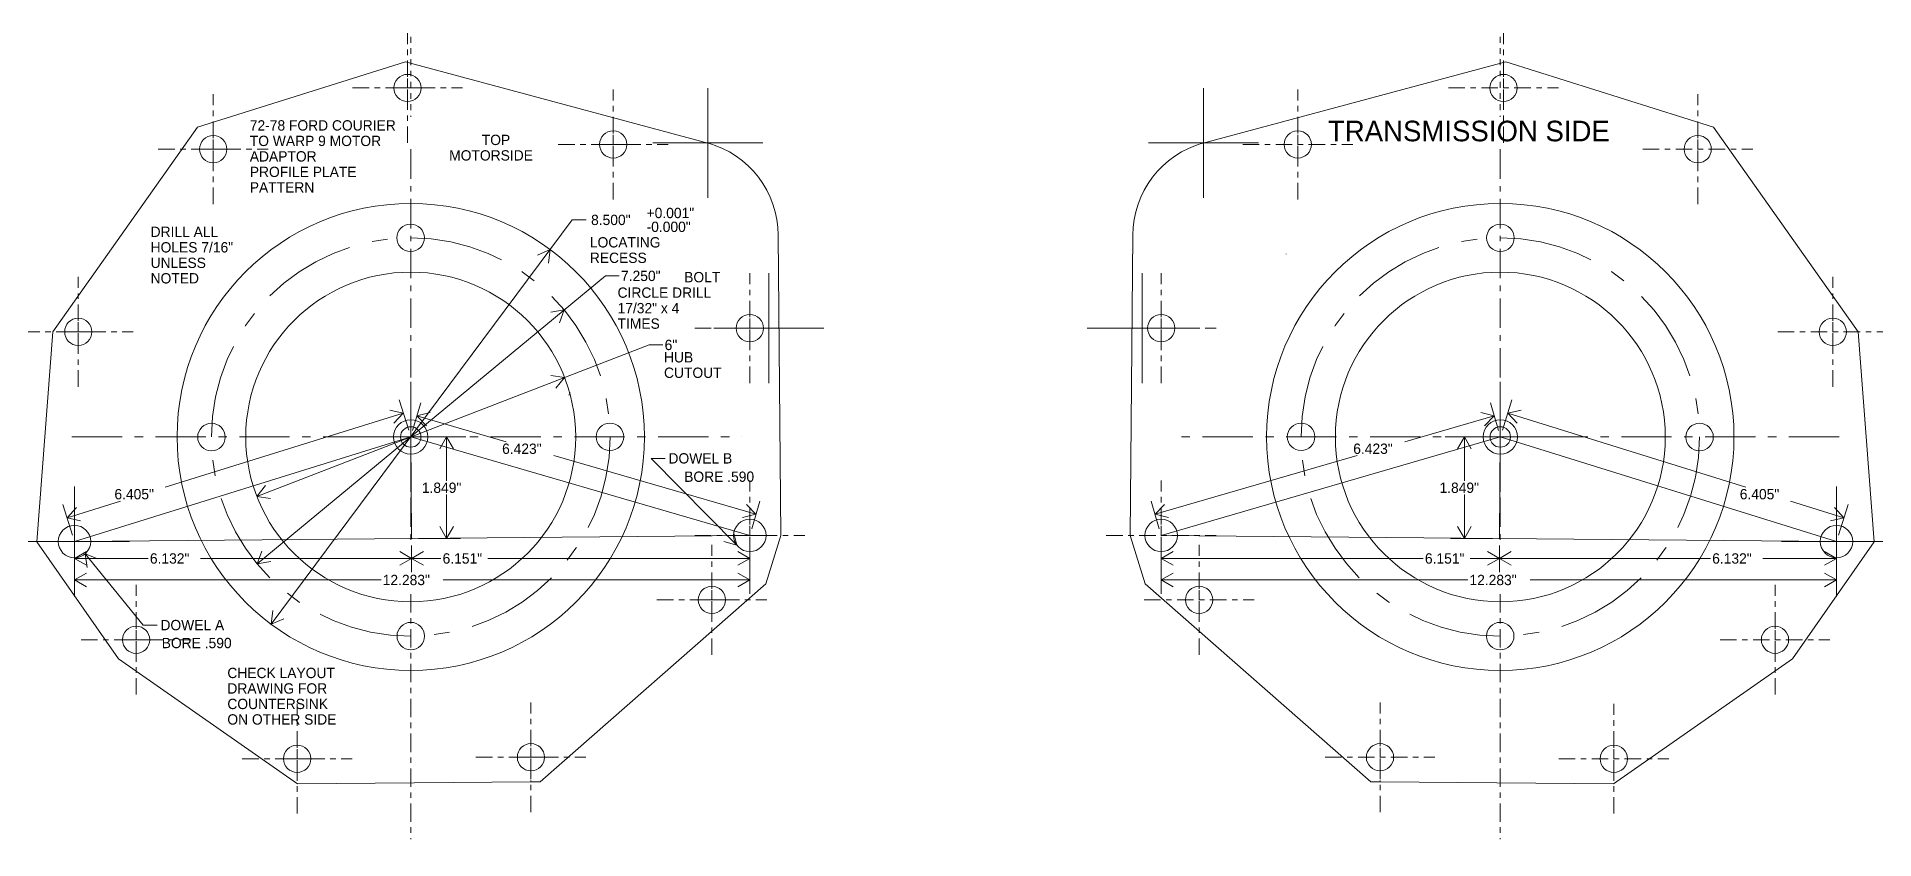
# Model space of a CAD drawing. Header units: inches. Extents: x 3.4 to 36.8, y -4.3 to 10.3.
import ezdxf

# ---------------------------------------------------------------- set-up
doc = ezdxf.new("R2010")
doc.units = ezdxf.units.IN
doc.header["$MEASUREMENT"] = 0
doc.header["$PDMODE"] = 2
doc.header["$PDSIZE"] = -2
doc.linetypes.add('GC   6', pattern=[0.5, 0.3, -0.075, 0.05, -0.075])
for name, color, linetype in [('DIMENSIONS', 7, 'Continuous'), ('MIRROR', 7, 'Continuous'), ('PATTERN', 7, 'Continuous'), ('TRIANGLE', 7, 'Continuous')]:
    doc.layers.add(name, color=color, linetype=linetype)
doc.styles.add('ENGINEER', font='ENGINEER.SHX', dxfattribs={"height": 0.2})

msp = doc.modelspace()

# ---------------------------------------------------------------- linework, layer by layer
at = {"layer": 'DIMENSIONS', "color": 93, "linetype": 'Continuous', "lineweight": 18}
for p, q in [((7.653, -0.353), (13.129, 7.007)), ((13.129, 7.007), (13.379, 7.007)), ((12.726, 6.466), (12.497, 6.367)), ((12.726, 6.466), (12.698, 6.218)), ((7.397, 0.745), (13.734, 5.989)), ((13.734, 5.989), (13.984, 5.989)), ((12.982, 5.367), (12.736, 5.326)), ((12.982, 5.367), (12.895, 5.133)), ((7.391, 1.975), (14.527, 4.732)), ((14.527, 4.732), (14.777, 4.732)), ((12.988, 4.137), (12.741, 4.176)), ((12.988, 4.137), (12.831, 3.943)), ((16.123, 1.085), (14.565, 2.667)), ((14.565, 2.667), (14.815, 2.667)), ((7.391, 1.975), (7.548, 2.17)), ((7.391, 1.975), (7.638, 1.937)), ((16.123, 1.085), (15.882, 1.152)), ((16.123, 1.085), (16.06, 1.327)), ((4.269, 0.93), (4.502, 0.841)), ((4.269, 0.93), (4.308, 0.683)), ((4.269, 0.93), (5.326, -0.368)), ((7.397, 0.745), (7.484, 0.98)), ((7.397, 0.745), (7.643, 0.787)), ((7.653, -0.353), (7.682, -0.105)), ((7.653, -0.353), (7.882, -0.254)), ((5.326, -0.368), (5.576, -0.368))]:
    msp.add_line(p, q, dxfattribs=at)
at = {"layer": 'DIMENSIONS', "color": 1, "linetype": 'Continuous', "lineweight": 18}
msp.add_line((13.092, 3.866), (13.068, 3.819), dxfattribs=at)
at = {"layer": 'MIRROR', "color": 93, "linetype": 'GC   6', "lineweight": 18, "ltscale": 0.365102}
msp.add_line((30.007, 10.341), (30.007, 8.88), dxfattribs=at)
at = {"layer": 'MIRROR', "color": 93, "linetype": 'Continuous', "lineweight": 18}
for p, q in [((30.105, 9.886), (24.578, 8.4)), ((33.884, 8.696), (30.105, 9.886)), ((36.516, 4.969), (33.884, 8.696)), ((23.325, 6.727), (23.273, 1.264)), ((26.111, 6.384), (26.11, 6.387)), ((36.808, 1.147), (36.516, 4.969)), ((29.972, 3.176), (29.826, 3.68)), ((30.044, 3.177), (30.216, 3.73)), ((28.271, 2.968), (29.895, 3.44)), ((29.895, 3.44), (29.652, 3.5)), ((29.895, 3.44), (29.722, 3.26)), ((30.142, 3.491), (30.386, 3.546)), ((30.142, 3.491), (30.311, 3.308)), ((30.142, 3.491), (34.475, 2.141)), ((30.007, 3.057), (23.839, 1.264)), ((29.882, 3.057), (29.103, 3.057)), ((29.353, 3.057), (29.228, 2.841)), ((29.353, 3.057), (29.478, 2.841)), ((29.353, 2.259), (29.353, 3.057)), ((30.007, 3.056), (29.99, 1.208)), ((36.122, 1.152), (30.007, 3.057)), ((23.728, 1.648), (27.406, 2.717)), ((29.353, 1.208), (29.353, 2.007)), ((23.804, 1.384), (23.658, 1.888)), ((23.728, 1.648), (23.901, 1.828)), ((35.282, 1.89), (36.257, 1.586)), ((36.257, 1.586), (36.088, 1.77)), ((36.159, 1.271), (36.332, 1.825)), ((23.728, 1.648), (23.97, 1.588)), ((29.353, 1.208), (29.228, 1.424)), ((29.353, 1.208), (29.478, 1.424)), ((36.257, 1.586), (36.013, 1.531)), ((23.273, 1.264), (23.549, 0.382)), ((36.122, 1.152), (23.839, 1.264)), ((23.839, 1.139), (23.839, 0.595)), ((23.839, 1.139), (23.839, 0.204)), ((29.865, 1.208), (29.103, 1.208)), ((29.99, 1.083), (29.99, 0.595)), ((29.99, 1.083), (29.99, 0.595)), ((35.322, -0.982), (36.808, 1.147)), ((36.122, 1.027), (36.122, 0.595)), ((36.122, 1.027), (36.122, 0.204)), ((23.839, 0.845), (24.056, 0.97)), ((23.839, 0.845), (24.056, 0.72)), ((23.839, 0.845), (28.605, 0.845)), ((29.458, 0.845), (29.99, 0.845)), ((29.99, 0.845), (29.773, 0.97)), ((29.99, 0.845), (29.773, 0.72)), ((29.99, 0.845), (30.206, 0.97)), ((29.99, 0.845), (30.206, 0.72)), ((29.99, 0.845), (33.829, 0.845)), ((34.782, 0.845), (36.122, 0.845)), ((36.122, 0.845), (35.906, 0.97)), ((36.122, 0.845), (35.906, 0.72)), ((23.549, 0.382), (27.654, -3.218)), ((23.839, 0.454), (24.056, 0.579)), ((23.839, 0.454), (24.056, 0.329)), ((23.839, 0.454), (29.415, 0.454)), ((30.547, 0.454), (36.122, 0.454)), ((36.122, 0.454), (35.906, 0.579)), ((36.122, 0.454), (35.906, 0.329)), ((32.066, -3.26), (35.322, -0.982)), ((27.821, -3.218), (27.654, -3.218)), ((27.821, -3.218), (32.066, -3.26))]:
    msp.add_line(p, q, dxfattribs=at)
at = {"layer": 'MIRROR', "color": 93, "linetype": 'GC   6', "lineweight": 18, "ltscale": 0.1875}
for p, q in [((30.064, 9.783), (30.064, 9.033)), ((26.322, 8.756), (26.322, 8.006)), ((33.597, 8.67), (33.597, 7.92)), ((23.84, 5.411), (23.84, 4.661)), ((36.053, 5.344), (36.053, 4.594)), ((30.007, 3.432), (30.007, 2.682)), ((23.839, 1.639), (23.839, 0.889)), ((36.122, 1.527), (36.122, 0.777)), ((24.528, 0.465), (24.528, -0.285)), ((35.003, -0.259), (35.003, -1.009)), ((32.071, -2.425), (32.071, -3.175))]:
    msp.add_line(p, q, dxfattribs=at)
at = {"layer": 'MIRROR', "color": 93, "linetype": 'GC   6', "lineweight": 18, "ltscale": 0.155086}
for p, q in [((30.359, 9.408), (29.739, 9.408)), ((26.617, 8.381), (25.997, 8.381)), ((33.892, 8.295), (33.272, 8.295)), ((36.348, 4.969), (35.728, 4.969)), ((24.134, 1.264), (23.514, 1.264)), ((36.417, 1.152), (35.797, 1.152)), ((24.823, 0.09), (24.203, 0.09)), ((35.298, -0.634), (34.677, -0.634)), ((28.115, -2.774), (27.494, -2.774)), ((32.366, -2.8), (31.746, -2.8))]:
    msp.add_line(p, q, dxfattribs=at)
at = {"layer": 'MIRROR', "color": 93, "linetype": 'GC   6', "lineweight": 18, "ltscale": 1.789724}
msp.add_line((30.007, 8.294), (30.007, 1.135), dxfattribs=at)
at = {"layer": 'MIRROR', "color": 93, "linetype": 'GC   6', "lineweight": 18, "ltscale": 0.160613}
msp.add_line((24.135, 5.036), (23.492, 5.036), dxfattribs=at)
at = {"layer": 'MIRROR', "color": 93, "linetype": 'GC   6', "lineweight": 18, "ltscale": 3.046926}
msp.add_line((36.17, 3.056), (23.983, 3.056), dxfattribs=at)
at = {"layer": 'MIRROR', "color": 93, "linetype": 'GC   6', "lineweight": 18, "ltscale": 0.204933}
msp.add_line((30.401, 3.057), (29.581, 3.057), dxfattribs=at)
at = {"layer": 'MIRROR', "color": 93, "linetype": 'GC   6', "lineweight": 18}
msp.add_line((30.007, 3.056), (30.007, 3.056), dxfattribs=at)
at = {"layer": 'MIRROR', "color": 93, "linetype": 'GC   6', "lineweight": 18, "ltscale": 1.115234}
msp.add_line((30.007, 0.195), (30.007, -4.266), dxfattribs=at)
at = {"layer": 'MIRROR', "color": 93, "linetype": 'GC   6', "lineweight": 18, "ltscale": 0.204836}
msp.add_line((27.819, -2.399), (27.819, -3.218), dxfattribs=at)
at = {"layer": 'MIRROR', "color": 93, "linetype": 'Continuous', "lineweight": 18}
for centre, radius in [((30.064, 9.408), 0.248), ((26.322, 8.381), 0.248), ((33.597, 8.295), 0.248), ((30.007, 3.056), 4.25), ((30.008, 6.681), 0.25), ((30.007, 3.056), 3), ((23.84, 5.036), 0.248), ((36.053, 4.969), 0.248), ((30.007, 3.057), 0.313), ((26.383, 3.058), 0.25), ((30.007, 3.056), 0.186), ((33.631, 3.055), 0.25), ((23.839, 1.264), 0.295), ((36.122, 1.152), 0.295), ((24.528, 0.09), 0.248), ((30.005, -0.568), 0.25), ((35.003, -0.634), 0.248), ((27.819, -2.774), 0.248), ((32.071, -2.8), 0.248)]:
    msp.add_circle(centre, radius, dxfattribs=at)
at = {"layer": 'MIRROR', "color": 93, "linetype": 'GC   6', "lineweight": 18, "ltscale": 5.694137}
msp.add_circle((30.007, 3.056), 3.625, dxfattribs=at)
at = {"layer": 'MIRROR', "color": 93, "linetype": 'Continuous', "lineweight": 18}
msp.add_arc((25.067, 6.727), 1.743, 105.3628, 180, dxfattribs=at)
at = {"layer": 'MIRROR', "color": 93, "linetype": 'GC   6', "lineweight": 18}
for p in [(30.064, 9.408), (26.322, 8.381), (33.597, 8.295), (23.84, 5.036), (36.053, 4.969), (30.007, 3.057), (23.839, 1.264), (36.122, 1.152), (24.528, 0.09), (35.003, -0.634), (27.819, -2.774), (32.071, -2.8)]:
    msp.add_point(p, dxfattribs=at)
at = {"layer": 'MIRROR', "color": 93, "linetype": 'Continuous', "lineweight": 18}
for p in [(24.606, 8.407), (23.492, 5.036), (30.007, 3.056), (30.007, 3.056), (30.007, 3.056), (36.122, 1.152)]:
    msp.add_point(p, dxfattribs=at)
at = {"layer": 'PATTERN', "color": 93, "linetype": 'GC   6', "lineweight": 18, "ltscale": 0.365102}
msp.add_line((10.19, 10.341), (10.19, 8.88), dxfattribs=at)
at = {"layer": 'PATTERN', "color": 93, "linetype": 'Continuous', "lineweight": 18}
for p, q in [((6.313, 8.696), (10.092, 9.886)), ((10.092, 9.886), (15.618, 8.4)), ((3.68, 4.969), (6.313, 8.696)), ((16.871, 6.727), (16.924, 1.264)), ((14.085, 6.384), (14.086, 6.387)), ((3.388, 1.147), (3.68, 4.969)), ((4.875, -0.982), (3.388, 1.147)), ((16.924, 1.264), (16.647, 0.382)), ((16.647, 0.382), (12.543, -3.218)), ((8.13, -3.26), (4.875, -0.982)), ((12.375, -3.218), (8.13, -3.26)), ((12.375, -3.218), (12.543, -3.218))]:
    msp.add_line(p, q, dxfattribs=at)
at = {"layer": 'PATTERN', "color": 93, "linetype": 'GC   6', "lineweight": 18, "ltscale": 0.1875}
for p, q in [((10.132, 9.783), (10.132, 9.033)), ((13.874, 8.756), (13.874, 8.006)), ((6.599, 8.67), (6.599, 7.92)), ((16.357, 5.411), (16.357, 4.661)), ((4.144, 5.344), (4.144, 4.594)), ((10.19, 3.432), (10.19, 2.682)), ((4.074, 1.527), (4.074, 0.777)), ((16.357, 1.639), (16.357, 0.889)), ((15.668, 0.465), (15.668, -0.285)), ((5.194, -0.259), (5.194, -1.009)), ((8.125, -2.425), (8.125, -3.175))]:
    msp.add_line(p, q, dxfattribs=at)
at = {"layer": 'PATTERN', "color": 93, "linetype": 'GC   6', "lineweight": 18, "ltscale": 0.155086}
for p, q in [((9.837, 9.408), (10.457, 9.408)), ((13.579, 8.381), (14.199, 8.381)), ((6.304, 8.295), (6.924, 8.295)), ((3.848, 4.969), (4.469, 4.969)), ((3.779, 1.152), (4.399, 1.152)), ((16.062, 1.264), (16.682, 1.264)), ((15.373, 0.09), (15.993, 0.09)), ((4.899, -0.634), (5.519, -0.634)), ((7.83, -2.8), (8.45, -2.8)), ((12.082, -2.774), (12.702, -2.774))]:
    msp.add_line(p, q, dxfattribs=at)
at = {"layer": 'PATTERN', "color": 93, "linetype": 'GC   6', "lineweight": 18, "ltscale": 1.789724}
msp.add_line((10.19, 8.294), (10.19, 1.135), dxfattribs=at)
at = {"layer": 'PATTERN', "color": 93, "linetype": 'GC   6', "lineweight": 18, "ltscale": 0.160613}
msp.add_line((16.061, 5.036), (16.704, 5.036), dxfattribs=at)
at = {"layer": 'PATTERN', "color": 93, "linetype": 'GC   6', "lineweight": 18, "ltscale": 3.046926}
msp.add_line((4.026, 3.056), (16.214, 3.056), dxfattribs=at)
at = {"layer": 'PATTERN', "color": 93, "linetype": 'GC   6', "lineweight": 18, "ltscale": 0.204933}
msp.add_line((9.795, 3.057), (10.615, 3.057), dxfattribs=at)
at = {"layer": 'PATTERN', "color": 93, "linetype": 'GC   6', "lineweight": 18}
msp.add_line((10.19, 3.056), (10.19, 3.056), dxfattribs=at)
at = {"layer": 'PATTERN', "color": 93, "linetype": 'GC   6', "lineweight": 18, "ltscale": 1.115234}
msp.add_line((10.19, 0.195), (10.19, -4.266), dxfattribs=at)
at = {"layer": 'PATTERN', "color": 93, "linetype": 'GC   6', "lineweight": 18, "ltscale": 0.204836}
msp.add_line((12.377, -2.399), (12.377, -3.218), dxfattribs=at)
at = {"layer": 'PATTERN', "color": 93, "linetype": 'Continuous', "lineweight": 18}
for centre, radius in [((10.132, 9.408), 0.248), ((6.599, 8.295), 0.248), ((13.874, 8.381), 0.248), ((10.19, 3.056), 4.25), ((10.188, 6.681), 0.25), ((10.19, 3.056), 3), ((4.144, 4.969), 0.248), ((16.357, 5.036), 0.248), ((10.19, 3.057), 0.313), ((6.565, 3.055), 0.25), ((13.814, 3.058), 0.25), ((4.074, 1.152), 0.295), ((16.357, 1.264), 0.295), ((15.668, 0.09), 0.248), ((10.191, -0.568), 0.25), ((5.194, -0.634), 0.248), ((8.125, -2.8), 0.248), ((12.377, -2.774), 0.248)]:
    msp.add_circle(centre, radius, dxfattribs=at)
at = {"layer": 'PATTERN', "color": 93, "linetype": 'GC   6', "lineweight": 18, "ltscale": 5.694137}
msp.add_circle((10.19, 3.056), 3.625, dxfattribs=at)
at = {"layer": 'PATTERN', "color": 93, "linetype": 'Continuous', "lineweight": 18}
msp.add_arc((15.129, 6.727), 1.743, 0, 74.6372, dxfattribs=at)
at = {"layer": 'PATTERN', "color": 93, "linetype": 'GC   6', "lineweight": 18}
for p in [(10.132, 9.408), (13.874, 8.381), (6.599, 8.295), (16.357, 5.036), (4.144, 4.969), (10.19, 3.057), (4.074, 1.152), (16.357, 1.264), (15.668, 0.09), (5.194, -0.634), (8.125, -2.8), (12.377, -2.774)]:
    msp.add_point(p, dxfattribs=at)
at = {"layer": 'PATTERN', "color": 93, "linetype": 'Continuous', "lineweight": 18}
for p in [(15.591, 8.407), (16.704, 5.036), (10.19, 3.056), (10.19, 3.056)]:
    msp.add_point(p, dxfattribs=at)
at = {"layer": 'TRIANGLE', "color": 93, "linetype": 'Continuous', "lineweight": 18}
for p, q in [((10.153, 3.177), (9.98, 3.73)), ((10.224, 3.176), (10.371, 3.68)), ((5.721, 2.141), (10.054, 3.491)), ((10.054, 3.491), (9.811, 3.546)), ((10.054, 3.491), (9.885, 3.308)), ((10.301, 3.44), (10.544, 3.5)), ((10.301, 3.44), (10.474, 3.26)), ((10.301, 3.44), (11.926, 2.968)), ((4.074, 1.152), (10.19, 3.057)), ((10.19, 3.057), (16.357, 1.264)), ((10.19, 3.056), (10.206, 1.208)), ((10.315, 3.057), (11.093, 3.057)), ((10.843, 3.057), (10.718, 2.841)), ((10.843, 3.057), (10.968, 2.841)), ((10.843, 2.259), (10.843, 3.057)), ((12.79, 2.717), (16.469, 1.648)), ((10.843, 1.208), (10.843, 2.007)), ((4.037, 1.271), (3.865, 1.825)), ((3.939, 1.586), (4.914, 1.89)), ((3.939, 1.586), (4.109, 1.77)), ((16.469, 1.648), (16.296, 1.828)), ((16.392, 1.384), (16.538, 1.888)), ((3.939, 1.586), (4.183, 1.531)), ((10.843, 1.208), (10.718, 1.424)), ((10.843, 1.208), (10.968, 1.424)), ((16.469, 1.648), (16.226, 1.588)), ((4.074, 1.152), (16.357, 1.264)), ((4.074, 1.027), (4.074, 0.595)), ((4.074, 1.027), (4.074, 0.204)), ((10.206, 1.083), (10.206, 0.595)), ((10.206, 1.083), (10.206, 0.595)), ((10.331, 1.208), (11.093, 1.208)), ((16.357, 1.139), (16.357, 0.595)), ((16.357, 1.139), (16.357, 0.204)), ((4.074, 0.845), (4.291, 0.97)), ((4.074, 0.845), (4.291, 0.72)), ((4.074, 0.845), (5.414, 0.845)), ((6.367, 0.845), (10.206, 0.845)), ((10.206, 0.845), (9.99, 0.97)), ((10.206, 0.845), (9.99, 0.72)), ((10.206, 0.845), (10.423, 0.97)), ((10.206, 0.845), (10.423, 0.72)), ((10.206, 0.845), (10.739, 0.845)), ((11.591, 0.845), (16.357, 0.845)), ((16.357, 0.845), (16.141, 0.97)), ((16.357, 0.845), (16.141, 0.72)), ((4.074, 0.454), (4.291, 0.579)), ((4.074, 0.454), (4.291, 0.329)), ((4.074, 0.454), (9.65, 0.454)), ((10.782, 0.454), (16.357, 0.454)), ((16.357, 0.454), (16.141, 0.579)), ((16.357, 0.454), (16.141, 0.329))]:
    msp.add_line(p, q, dxfattribs=at)
msp.add_circle((10.19, 3.056), 0.186, dxfattribs=at)
for p in [(10.19, 3.056), (4.074, 1.152)]:
    msp.add_point(p, dxfattribs=at)

# ---------------------------------------------------------------- texts
at = {"layer": 'DIMENSIONS', "color": 93, "linetype": 'Continuous', "lineweight": 18, "style": 'ENGINEER'}
for s, p in [('72-78 FORD COURIER', (7.263, 8.633)), ('TO WARP 9 MOTOR', (7.263, 8.351)), ('TOP', (11.482, 8.369)), ('ADAPTOR', (7.263, 8.069)), ('MOTORSIDE', (10.89, 8.087)), ('PROFILE PLATE ', (7.263, 7.787)), ('PATTERN', (7.263, 7.505)), ('8.500"', (13.47, 6.913)), ('+0.001"', (14.48, 7.039)), ('DRILL ALL', (5.459, 6.696)), ('LOCATING', (13.448, 6.505)), ('-0.000"', (14.48, 6.787)), ('HOLES 7/16"', (5.459, 6.414)), ('RECESS', (13.448, 6.223)), ('UNLESS', (5.459, 6.132)), ('NOTED', (5.459, 5.85)), ('7.250"', (14.015, 5.894)), ('BOLT', (15.164, 5.871)), ('CIRCLE DRILL', (13.952, 5.589)), ('17/32" x 4', (13.952, 5.307)), ('TIMES', (13.952, 5.025)), ('6"', (14.808, 4.637)), ('HUB', (14.797, 4.413)), ('CUTOUT', (14.797, 4.131)), ('DOWEL B', (14.878, 2.573)), ('BORE .590', (15.164, 2.239)), ('DOWEL A', (5.638, -0.462)), ('BORE .590', (5.661, -0.788)), ('CHECK LAYOUT', (6.855, -1.333)), ('DRAWING FOR', (6.855, -1.615)), ('ON OTHER SIDE', (6.855, -2.179)), ('COUNTERSINK', (6.855, -1.897))]:
    msp.add_text(s, height=0.188, dxfattribs=at).set_placement(p)
at = {"layer": 'MIRROR', "color": 93, "linetype": 'Continuous', "lineweight": 18, "style": 'ENGINEER'}
for s, height, p in [('TRANSMISSION SIDE', 0.375, (26.872, 8.437)), ('6.423"', 0.188, (27.332, 2.748)), ('1.849"', 0.188, (28.901, 2.038)), ('6.405"', 0.188, (34.362, 1.921)), ('6.151"', 0.188, (28.636, 0.751)), ('6.132"', 0.188, (33.861, 0.751)), ('12.283"', 0.188, (29.446, 0.359))]:
    msp.add_text(s, height=height, dxfattribs=at).set_placement(p)
at = {"layer": 'TRIANGLE', "color": 93, "linetype": 'Continuous', "lineweight": 18, "style": 'ENGINEER'}
for s, p in [('6.423"', (11.852, 2.748)), ('6.405"', (4.801, 1.921)), ('1.849"', (10.392, 2.038)), ('6.132"', (5.446, 0.751)), ('6.151"', (10.77, 0.751)), ('12.283"', (9.681, 0.359))]:
    msp.add_text(s, height=0.188, dxfattribs=at).set_placement(p)

doc.saveas('drawing.dxf')
